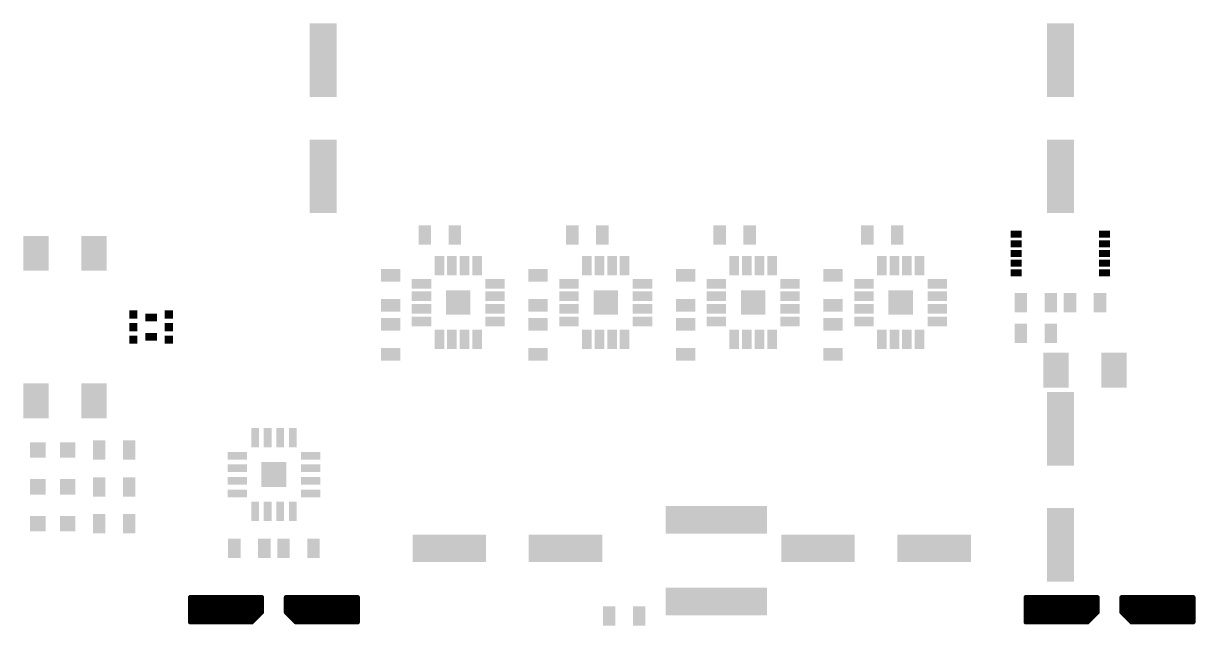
# Model space of a CAD drawing. Extents: x 0.04 to 2.42, y 0.02 to 2.62.
# Drawn here: x 0.04 to 2.425, y 1.393 to 2.618 of the extents above; entities that cross this region are included whole.
import ezdxf

# ---------------------------------------------------------------- set-up
doc = ezdxf.new("R2010")
doc.units = 0
doc.layers.add('31', color=253, linetype='CONTINUOUS')

# ---------------------------------------------------------------- blocks, each defined once
blk = doc.blocks.new('RECT')
blk.add_solid([(-0.5, -0.5), (0.5, -0.5), (-0.5, 0.5), (0.5, 0.5)])
blk = doc.blocks.new('PIE')
at = {"const_width": 0.5}
blk.add_lwpolyline([(0, -0.25, 1), (0, 0.25, 1), (0, -0.25)], format="xyb", dxfattribs=at)

msp = doc.modelspace()

# ---------------------------------------------------------------- linework, layer by layer
at = {"layer": '31', "const_width": 0.01}
for points in [[(0.38, 1.45), (0.38, 1.4)], [(0.525, 1.45), (0.38, 1.45)], [(0.38, 1.45), (0.38, 1.4)], [(0.39, 1.45), (0.39, 1.4)], [(0.4, 1.45), (0.4, 1.4)], [(0.41, 1.45), (0.41, 1.4)], [(0.42, 1.45), (0.42, 1.4)], [(0.43, 1.45), (0.43, 1.4)], [(0.44, 1.45), (0.44, 1.4)], [(0.45, 1.45), (0.45, 1.4)], [(0.46, 1.45), (0.46, 1.4)], [(0.47, 1.45), (0.47, 1.4)], [(0.48, 1.45), (0.48, 1.4)], [(0.49, 1.45), (0.49, 1.4)], [(0.5, 1.45), (0.5, 1.4)], [(0.51, 1.45), (0.51, 1.405)], [(0.52, 1.45), (0.52, 1.415)], [(0.525, 1.42), (0.525, 1.45)], [(0.575, 1.42), (0.575, 1.45)], [(0.575, 1.45), (0.72, 1.45)], [(0.58, 1.45), (0.58, 1.415)], [(0.59, 1.45), (0.59, 1.405)], [(0.6, 1.45), (0.6, 1.4)], [(0.61, 1.45), (0.61, 1.4)], [(0.62, 1.45), (0.62, 1.4)], [(0.63, 1.45), (0.63, 1.4)], [(0.64, 1.45), (0.64, 1.4)], [(0.65, 1.45), (0.65, 1.4)], [(0.66, 1.45), (0.66, 1.4)], [(0.67, 1.45), (0.67, 1.4)], [(0.68, 1.45), (0.68, 1.4)], [(0.69, 1.45), (0.69, 1.4)], [(0.7, 1.45), (0.7, 1.4)], [(0.71, 1.45), (0.71, 1.4)], [(0.72, 1.45), (0.72, 1.4)], [(2.08, 1.45), (2.08, 1.4)], [(2.225, 1.45), (2.08, 1.45)], [(2.08, 1.45), (2.08, 1.4)], [(2.09, 1.45), (2.09, 1.4)], [(2.1, 1.45), (2.1, 1.4)], [(2.11, 1.45), (2.11, 1.4)], [(2.12, 1.45), (2.12, 1.4)], [(2.13, 1.45), (2.13, 1.4)], [(2.14, 1.45), (2.14, 1.4)], [(2.15, 1.45), (2.15, 1.4)], [(2.16, 1.45), (2.16, 1.4)], [(2.17, 1.45), (2.17, 1.4)], [(2.18, 1.45), (2.18, 1.4)], [(2.19, 1.45), (2.19, 1.4)], [(2.2, 1.45), (2.2, 1.4)], [(2.21, 1.45), (2.21, 1.405)], [(2.22, 1.45), (2.22, 1.415)], [(2.225, 1.42), (2.225, 1.45)], [(2.275, 1.42), (2.275, 1.45)], [(2.275, 1.45), (2.42, 1.45)], [(2.28, 1.45), (2.28, 1.415)], [(2.29, 1.45), (2.29, 1.405)], [(2.3, 1.45), (2.3, 1.4)], [(2.31, 1.45), (2.31, 1.4)], [(2.32, 1.45), (2.32, 1.4)], [(2.33, 1.45), (2.33, 1.4)], [(2.34, 1.45), (2.34, 1.4)], [(2.35, 1.45), (2.35, 1.4)], [(2.36, 1.45), (2.36, 1.4)], [(2.37, 1.45), (2.37, 1.4)], [(2.38, 1.45), (2.38, 1.4)], [(2.39, 1.45), (2.39, 1.4)], [(2.4, 1.45), (2.4, 1.4)], [(2.41, 1.45), (2.41, 1.4)], [(2.42, 1.45), (2.42, 1.4)], [(0.505, 1.4), (0.525, 1.42)], [(0.595, 1.4), (0.575, 1.42)], [(2.205, 1.4), (2.225, 1.42)], [(2.295, 1.4), (2.275, 1.42)], [(0.38, 1.4), (0.505, 1.4)], [(0.72, 1.4), (0.595, 1.4)], [(2.08, 1.4), (2.205, 1.4)], [(2.42, 1.4), (2.295, 1.4)]]:
    msp.add_lwpolyline(points, dxfattribs=at)
at = {"layer": '31', "const_width": 0.005}
for points in [[(0.3825, 1.45, 1), (0.3775, 1.45)], [(0.38, 1.4525, 1), (0.38, 1.4475)], [(0.3825, 1.45, 1), (0.3775, 1.45)], [(0.3925, 1.45, 1), (0.3875, 1.45)], [(0.4025, 1.45, 1), (0.3975, 1.45)], [(0.4125, 1.45, 1), (0.4075, 1.45)], [(0.4225, 1.45, 1), (0.4175, 1.45)], [(0.4325, 1.45, 1), (0.4275, 1.45)], [(0.4425, 1.45, 1), (0.4375, 1.45)], [(0.4525, 1.45, 1), (0.4475, 1.45)], [(0.4625, 1.45, 1), (0.4575, 1.45)], [(0.4725, 1.45, 1), (0.4675, 1.45)], [(0.4825, 1.45, 1), (0.4775, 1.45)], [(0.4925, 1.45, 1), (0.4875, 1.45)], [(0.5025, 1.45, 1), (0.4975, 1.45)], [(0.5125, 1.45, 1), (0.5075, 1.45)], [(0.5225, 1.45, 1), (0.5175, 1.45)], [(0.5275, 1.45, 1), (0.5225, 1.45)], [(0.525, 1.4475, 1), (0.525, 1.4525)], [(0.5775, 1.45, 1), (0.5725, 1.45)], [(0.575, 1.4525, 1), (0.575, 1.4475)], [(0.5825, 1.45, 1), (0.5775, 1.45)], [(0.5925, 1.45, 1), (0.5875, 1.45)], [(0.6025, 1.45, 1), (0.5975, 1.45)], [(0.6125, 1.45, 1), (0.6075, 1.45)], [(0.6225, 1.45, 1), (0.6175, 1.45)], [(0.6325, 1.45, 1), (0.6275, 1.45)], [(0.6425, 1.45, 1), (0.6375, 1.45)], [(0.6525, 1.45, 1), (0.6475, 1.45)], [(0.6625, 1.45, 1), (0.6575, 1.45)], [(0.6725, 1.45, 1), (0.6675, 1.45)], [(0.6825, 1.45, 1), (0.6775, 1.45)], [(0.6925, 1.45, 1), (0.6875, 1.45)], [(0.7025, 1.45, 1), (0.6975, 1.45)], [(0.7125, 1.45, 1), (0.7075, 1.45)], [(0.7225, 1.45, 1), (0.7175, 1.45)], [(0.72, 1.4475, 1), (0.72, 1.4525)], [(2.0825, 1.45, 1), (2.0775, 1.45)], [(2.08, 1.4525, 1), (2.08, 1.4475)], [(2.0825, 1.45, 1), (2.0775, 1.45)], [(2.0925, 1.45, 1), (2.0875, 1.45)], [(2.1025, 1.45, 1), (2.0975, 1.45)], [(2.1125, 1.45, 1), (2.1075, 1.45)], [(2.1225, 1.45, 1), (2.1175, 1.45)], [(2.1325, 1.45, 1), (2.1275, 1.45)], [(2.1425, 1.45, 1), (2.1375, 1.45)], [(2.1525, 1.45, 1), (2.1475, 1.45)], [(2.1625, 1.45, 1), (2.1575, 1.45)], [(2.1725, 1.45, 1), (2.1675, 1.45)], [(2.1825, 1.45, 1), (2.1775, 1.45)], [(2.1925, 1.45, 1), (2.1875, 1.45)], [(2.2025, 1.45, 1), (2.1975, 1.45)], [(2.2125, 1.45, 1), (2.2075, 1.45)], [(2.2225, 1.45, 1), (2.2175, 1.45)], [(2.2275, 1.45, 1), (2.2225, 1.45)], [(2.225, 1.4475, 1), (2.225, 1.4525)], [(2.2775, 1.45, 1), (2.2725, 1.45)], [(2.275, 1.4525, 1), (2.275, 1.4475)], [(2.2825, 1.45, 1), (2.2775, 1.45)], [(2.2925, 1.45, 1), (2.2875, 1.45)], [(2.3025, 1.45, 1), (2.2975, 1.45)], [(2.3125, 1.45, 1), (2.3075, 1.45)], [(2.3225, 1.45, 1), (2.3175, 1.45)], [(2.3325, 1.45, 1), (2.3275, 1.45)], [(2.3425, 1.45, 1), (2.3375, 1.45)], [(2.3525, 1.45, 1), (2.3475, 1.45)], [(2.3625, 1.45, 1), (2.3575, 1.45)], [(2.3725, 1.45, 1), (2.3675, 1.45)], [(2.3825, 1.45, 1), (2.3775, 1.45)], [(2.3925, 1.45, 1), (2.3875, 1.45)], [(2.4025, 1.45, 1), (2.3975, 1.45)], [(2.4125, 1.45, 1), (2.4075, 1.45)], [(2.4225, 1.45, 1), (2.4175, 1.45)], [(2.42, 1.4475, 1), (2.42, 1.4525)], [(0.5075, 1.405, 1), (0.5125, 1.405)], [(0.5175, 1.415, 1), (0.5225, 1.415)], [(0.5225, 1.42, 1), (0.5275, 1.42)], [(0.526768, 1.418232, 1), (0.523232, 1.421768)], [(0.576768, 1.421768, 1), (0.573232, 1.418232)], [(0.5725, 1.42, 1), (0.5775, 1.42)], [(0.5775, 1.415, 1), (0.5825, 1.415)], [(0.5875, 1.405, 1), (0.5925, 1.405)], [(2.2075, 1.405, 1), (2.2125, 1.405)], [(2.2175, 1.415, 1), (2.2225, 1.415)], [(2.2225, 1.42, 1), (2.2275, 1.42)], [(2.226768, 1.418232, 1), (2.223232, 1.421768)], [(2.276768, 1.421768, 1), (2.273232, 1.418232)], [(2.2725, 1.42, 1), (2.2775, 1.42)], [(2.2775, 1.415, 1), (2.2825, 1.415)], [(2.2875, 1.405, 1), (2.2925, 1.405)], [(0.38, 1.4025, 1), (0.38, 1.3975)], [(0.3775, 1.4, 1), (0.3825, 1.4)], [(0.3775, 1.4, 1), (0.3825, 1.4)], [(0.3875, 1.4, 1), (0.3925, 1.4)], [(0.3975, 1.4, 1), (0.4025, 1.4)], [(0.4075, 1.4, 1), (0.4125, 1.4)], [(0.4175, 1.4, 1), (0.4225, 1.4)], [(0.4275, 1.4, 1), (0.4325, 1.4)], [(0.4375, 1.4, 1), (0.4425, 1.4)], [(0.4475, 1.4, 1), (0.4525, 1.4)], [(0.4575, 1.4, 1), (0.4625, 1.4)], [(0.4675, 1.4, 1), (0.4725, 1.4)], [(0.4775, 1.4, 1), (0.4825, 1.4)], [(0.4875, 1.4, 1), (0.4925, 1.4)], [(0.4975, 1.4, 1), (0.5025, 1.4)], [(0.503232, 1.401768, 1), (0.506768, 1.398232)], [(0.505, 1.3975, 1), (0.505, 1.4025)], [(0.595, 1.4025, 1), (0.595, 1.3975)], [(0.593232, 1.398232, 1), (0.596768, 1.401768)], [(0.5975, 1.4, 1), (0.6025, 1.4)], [(0.6075, 1.4, 1), (0.6125, 1.4)], [(0.6175, 1.4, 1), (0.6225, 1.4)], [(0.6275, 1.4, 1), (0.6325, 1.4)], [(0.6375, 1.4, 1), (0.6425, 1.4)], [(0.6475, 1.4, 1), (0.6525, 1.4)], [(0.6575, 1.4, 1), (0.6625, 1.4)], [(0.6675, 1.4, 1), (0.6725, 1.4)], [(0.6775, 1.4, 1), (0.6825, 1.4)], [(0.6875, 1.4, 1), (0.6925, 1.4)], [(0.6975, 1.4, 1), (0.7025, 1.4)], [(0.7075, 1.4, 1), (0.7125, 1.4)], [(0.7175, 1.4, 1), (0.7225, 1.4)], [(0.72, 1.3975, 1), (0.72, 1.4025)], [(2.08, 1.4025, 1), (2.08, 1.3975)], [(2.0775, 1.4, 1), (2.0825, 1.4)], [(2.0775, 1.4, 1), (2.0825, 1.4)], [(2.0875, 1.4, 1), (2.0925, 1.4)], [(2.0975, 1.4, 1), (2.1025, 1.4)], [(2.1075, 1.4, 1), (2.1125, 1.4)], [(2.1175, 1.4, 1), (2.1225, 1.4)], [(2.1275, 1.4, 1), (2.1325, 1.4)], [(2.1375, 1.4, 1), (2.1425, 1.4)], [(2.1475, 1.4, 1), (2.1525, 1.4)], [(2.1575, 1.4, 1), (2.1625, 1.4)], [(2.1675, 1.4, 1), (2.1725, 1.4)], [(2.1775, 1.4, 1), (2.1825, 1.4)], [(2.1875, 1.4, 1), (2.1925, 1.4)], [(2.1975, 1.4, 1), (2.2025, 1.4)], [(2.203232, 1.401768, 1), (2.206768, 1.398232)], [(2.205, 1.3975, 1), (2.205, 1.4025)], [(2.295, 1.4025, 1), (2.295, 1.3975)], [(2.293232, 1.398232, 1), (2.296768, 1.401768)], [(2.2975, 1.4, 1), (2.3025, 1.4)], [(2.3075, 1.4, 1), (2.3125, 1.4)], [(2.3175, 1.4, 1), (2.3225, 1.4)], [(2.3275, 1.4, 1), (2.3325, 1.4)], [(2.3375, 1.4, 1), (2.3425, 1.4)], [(2.3475, 1.4, 1), (2.3525, 1.4)], [(2.3575, 1.4, 1), (2.3625, 1.4)], [(2.3675, 1.4, 1), (2.3725, 1.4)], [(2.3775, 1.4, 1), (2.3825, 1.4)], [(2.3875, 1.4, 1), (2.3925, 1.4)], [(2.3975, 1.4, 1), (2.4025, 1.4)], [(2.4075, 1.4, 1), (2.4125, 1.4)], [(2.4175, 1.4, 1), (2.4225, 1.4)], [(2.42, 1.3975, 1), (2.42, 1.4025)]]:
    msp.add_lwpolyline(points, format="xyb", dxfattribs=at)

# ---------------------------------------------------------------- block references
at = {"layer": '31'}
for p, xscale, yscale, rotation in [((0.65, 2.54311), 0.149606, 0.055118, 270), ((2.15, 2.54311), 0.149606, 0.055118, 270), ((0.65, 2.30689), 0.149606, 0.055118, 270), ((2.15, 2.30689), 0.149606, 0.055118, 270), ((2.060039, 2.18937), 0.014173, 0.022441, 90), ((2.239961, 2.18937), 0.014173, 0.022441, 270), ((2.060039, 2.169685), 0.014173, 0.022441, 90), ((2.239961, 2.169685), 0.014173, 0.022441, 270), ((2.060039, 2.15), 0.014173, 0.022441, 90), ((2.239961, 2.15), 0.014173, 0.022441, 270), ((0.886614, 2.124803), 0.019685, 0.03937, 180), ((0.912205, 2.124803), 0.019685, 0.03937, 180), ((0.937795, 2.124803), 0.019685, 0.03937, 180), ((0.963386, 2.124803), 0.019685, 0.03937, 180), ((1.186614, 2.124803), 0.019685, 0.03937, 180), ((1.212205, 2.124803), 0.019685, 0.03937, 180), ((1.237795, 2.124803), 0.019685, 0.03937, 180), ((1.263386, 2.124803), 0.019685, 0.03937, 180), ((1.486614, 2.124803), 0.019685, 0.03937, 180), ((1.512205, 2.124803), 0.019685, 0.03937, 180), ((1.537795, 2.124803), 0.019685, 0.03937, 180), ((1.563386, 2.124803), 0.019685, 0.03937, 180), ((1.786614, 2.124803), 0.019685, 0.03937, 180), ((1.812205, 2.124803), 0.019685, 0.03937, 180), ((1.837795, 2.124803), 0.019685, 0.03937, 180), ((1.863386, 2.124803), 0.019685, 0.03937, 180), ((2.060039, 2.130315), 0.014173, 0.022441, 90), ((2.239961, 2.130315), 0.014173, 0.022441, 270), ((0.7875, 2.105512), 0.025591, 0.03937, 90), ((1.0875, 2.105512), 0.025591, 0.03937, 90), ((1.3875, 2.105512), 0.025591, 0.03937, 90), ((1.6875, 2.105512), 0.025591, 0.03937, 90), ((2.060039, 2.11063), 0.014173, 0.022441, 90), ((2.239961, 2.11063), 0.014173, 0.022441, 270), ((0.850197, 2.088386), 0.03937, 0.019685, 180), ((0.925, 2.05), 0.049606, 0.049606, 180), ((0.999803, 2.088386), 0.03937, 0.019685, 180), ((1.150197, 2.088386), 0.03937, 0.019685, 180), ((1.225, 2.05), 0.049606, 0.049606, 180), ((1.299803, 2.088386), 0.03937, 0.019685, 180), ((1.450197, 2.088386), 0.03937, 0.019685, 180), ((1.525, 2.05), 0.049606, 0.049606, 180), ((1.599803, 2.088386), 0.03937, 0.019685, 180), ((1.750197, 2.088386), 0.03937, 0.019685, 180), ((1.825, 2.05), 0.049606, 0.049606, 180), ((1.899803, 2.088386), 0.03937, 0.019685, 180), ((0.7875, 2.044488), 0.025591, 0.03937, 90), ((0.850197, 2.062795), 0.03937, 0.019685, 180), ((0.999803, 2.062795), 0.03937, 0.019685, 180), ((1.0875, 2.044488), 0.025591, 0.03937, 90), ((1.150197, 2.062795), 0.03937, 0.019685, 180), ((1.299803, 2.062795), 0.03937, 0.019685, 180), ((1.3875, 2.044488), 0.025591, 0.03937, 90), ((1.450197, 2.062795), 0.03937, 0.019685, 180), ((1.599803, 2.062795), 0.03937, 0.019685, 180), ((1.6875, 2.044488), 0.025591, 0.03937, 90), ((1.750197, 2.062795), 0.03937, 0.019685, 180), ((1.899803, 2.062795), 0.03937, 0.019685, 180), ((2.069488, 2.05), 0.025591, 0.03937, 180), ((2.130512, 2.05), 0.025591, 0.03937, 180), ((0.263976, 2.025591), 0.016535, 0.016535, 90), ((0.3, 2.019685), 0.015748, 0.023622, 90), ((0.336024, 2.025591), 0.016535, 0.016535, 90), ((0.850197, 2.037205), 0.03937, 0.019685, 180), ((0.999803, 2.037205), 0.03937, 0.019685, 180), ((1.150197, 2.037205), 0.03937, 0.019685, 180), ((1.299803, 2.037205), 0.03937, 0.019685, 180), ((1.450197, 2.037205), 0.03937, 0.019685, 180), ((1.599803, 2.037205), 0.03937, 0.019685, 180), ((1.750197, 2.037205), 0.03937, 0.019685, 180), ((1.899803, 2.037205), 0.03937, 0.019685, 180), ((0.263976, 2), 0.016535, 0.016535, 90), ((0.336024, 2), 0.016535, 0.016535, 90), ((0.7875, 2.005512), 0.025591, 0.03937, 270), ((0.850197, 2.011614), 0.03937, 0.019685, 180), ((0.999803, 2.011614), 0.03937, 0.019685, 180), ((1.0875, 2.005512), 0.025591, 0.03937, 270), ((1.150197, 2.011614), 0.03937, 0.019685, 180), ((1.299803, 2.011614), 0.03937, 0.019685, 180), ((1.3875, 2.005512), 0.025591, 0.03937, 270), ((1.450197, 2.011614), 0.03937, 0.019685, 180), ((1.599803, 2.011614), 0.03937, 0.019685, 180), ((1.6875, 2.005512), 0.025591, 0.03937, 270), ((1.750197, 2.011614), 0.03937, 0.019685, 180), ((1.899803, 2.011614), 0.03937, 0.019685, 180), ((2.069488, 1.9875), 0.025591, 0.03937, 180), ((2.130512, 1.9875), 0.025591, 0.03937, 180), ((0.263976, 1.974409), 0.016535, 0.016535, 90), ((0.3, 1.980315), 0.015748, 0.023622, 90), ((0.336024, 1.974409), 0.016535, 0.016535, 90), ((0.886614, 1.975197), 0.019685, 0.03937, 180), ((0.912205, 1.975197), 0.019685, 0.03937, 180), ((0.937795, 1.975197), 0.019685, 0.03937, 180), ((0.963386, 1.975197), 0.019685, 0.03937, 180), ((1.186614, 1.975197), 0.019685, 0.03937, 180), ((1.212205, 1.975197), 0.019685, 0.03937, 180), ((1.237795, 1.975197), 0.019685, 0.03937, 180), ((1.263386, 1.975197), 0.019685, 0.03937, 180), ((1.486614, 1.975197), 0.019685, 0.03937, 180), ((1.512205, 1.975197), 0.019685, 0.03937, 180), ((1.537795, 1.975197), 0.019685, 0.03937, 180), ((1.563386, 1.975197), 0.019685, 0.03937, 180), ((1.786614, 1.975197), 0.019685, 0.03937, 180), ((1.812205, 1.975197), 0.019685, 0.03937, 180), ((1.837795, 1.975197), 0.019685, 0.03937, 180), ((1.863386, 1.975197), 0.019685, 0.03937, 180), ((0.7875, 1.944488), 0.025591, 0.03937, 270), ((1.0875, 1.944488), 0.025591, 0.03937, 270), ((1.3875, 1.944488), 0.025591, 0.03937, 270), ((1.6875, 1.944488), 0.025591, 0.03937, 270), ((2.15, 1.79311), 0.149606, 0.055118, 90), ((0.511614, 1.774803), 0.015748, 0.03937, 180), ((0.537205, 1.774803), 0.015748, 0.03937, 180), ((0.562795, 1.774803), 0.015748, 0.03937, 180), ((0.588386, 1.774803), 0.015748, 0.03937, 180), ((0.475197, 1.738386), 0.03937, 0.015748, 180), ((0.624803, 1.738386), 0.03937, 0.015748, 180), ((0.475197, 1.712795), 0.03937, 0.015748, 180), ((0.55, 1.7), 0.051024, 0.051024, 180), ((0.624803, 1.712795), 0.03937, 0.015748, 180), ((0.475197, 1.687205), 0.03937, 0.015748, 180), ((0.624803, 1.687205), 0.03937, 0.015748, 180), ((0.475197, 1.661614), 0.03937, 0.015748, 180), ((0.624803, 1.661614), 0.03937, 0.015748, 180), ((0.511614, 1.625197), 0.015748, 0.03937, 180), ((0.537205, 1.625197), 0.015748, 0.03937, 180), ((0.562795, 1.625197), 0.015748, 0.03937, 180), ((0.588386, 1.625197), 0.015748, 0.03937, 180), ((1.45, 1.608071), 0.056299, 0.206299, 90), ((2.15, 1.55689), 0.149606, 0.055118, 90), ((0.194488, 1.6), 0.025591, 0.03937, 180), ((0.255512, 1.6), 0.025591, 0.03937, 180), ((0.90689, 1.55), 0.149606, 0.055118, 180), ((1.14311, 1.55), 0.149606, 0.055118, 180), ((1.65689, 1.55), 0.149606, 0.055118, 180), ((1.89311, 1.55), 0.149606, 0.055118, 180), ((0.469488, 1.55), 0.025591, 0.03937, 180), ((0.530512, 1.55), 0.025591, 0.03937, 180), ((1.45, 1.441929), 0.056299, 0.206299, 90)]:
    msp.add_blockref('RECT', p, dxfattribs=dict(at, xscale=xscale, yscale=yscale, rotation=rotation))
for name, p, xscale, yscale in [('RECT', (0.856988, 2.1875), 0.025591, 0.03937), ('RECT', (0.918012, 2.1875), 0.025591, 0.03937), ('RECT', (1.156988, 2.1875), 0.025591, 0.03937), ('RECT', (1.218012, 2.1875), 0.025591, 0.03937), ('RECT', (1.456988, 2.1875), 0.025591, 0.03937), ('RECT', (1.518012, 2.1875), 0.025591, 0.03937), ('RECT', (1.756988, 2.1875), 0.025591, 0.03937), ('RECT', (1.818012, 2.1875), 0.025591, 0.03937), ('RECT', (0.065945, 2.15), 0.051181, 0.070866), ('RECT', (0.184055, 2.15), 0.051181, 0.070866), ('RECT', (2.169488, 2.05), 0.025591, 0.03937), ('RECT', (2.230512, 2.05), 0.025591, 0.03937), ('RECT', (2.140945, 1.9125), 0.051181, 0.070866), ('RECT', (2.259055, 1.9125), 0.051181, 0.070866), ('RECT', (0.065945, 1.85), 0.051181, 0.070866), ('RECT', (0.184055, 1.85), 0.051181, 0.070866), ('RECT', (0.069488, 1.75), 0.031496, 0.031496), ('RECT', (0.130512, 1.75), 0.031496, 0.031496), ('RECT', (0.194488, 1.75), 0.025591, 0.03937), ('RECT', (0.255512, 1.75), 0.025591, 0.03937), ('RECT', (0.194488, 1.675), 0.025591, 0.03937), ('RECT', (0.255512, 1.675), 0.025591, 0.03937), ('RECT', (0.069488, 1.675), 0.031496, 0.031496), ('RECT', (0.130512, 1.675), 0.031496, 0.031496), ('RECT', (0.069488, 1.6), 0.031496, 0.031496), ('RECT', (0.130512, 1.6), 0.031496, 0.031496), ('RECT', (0.569488, 1.55), 0.025591, 0.03937), ('RECT', (0.630512, 1.55), 0.025591, 0.03937), ('PIE', (0.4525, 1.425), 0.05, 0.05), ('PIE', (0.6475, 1.425), 0.05, 0.05), ('RECT', (1.231988, 1.4125), 0.025591, 0.03937), ('RECT', (1.293012, 1.4125), 0.025591, 0.03937), ('PIE', (2.1525, 1.425), 0.05, 0.05), ('PIE', (2.3475, 1.425), 0.05, 0.05)]:
    msp.add_blockref(name, p, dxfattribs=dict(at, xscale=xscale, yscale=yscale))

doc.saveas('drawing.dxf')
